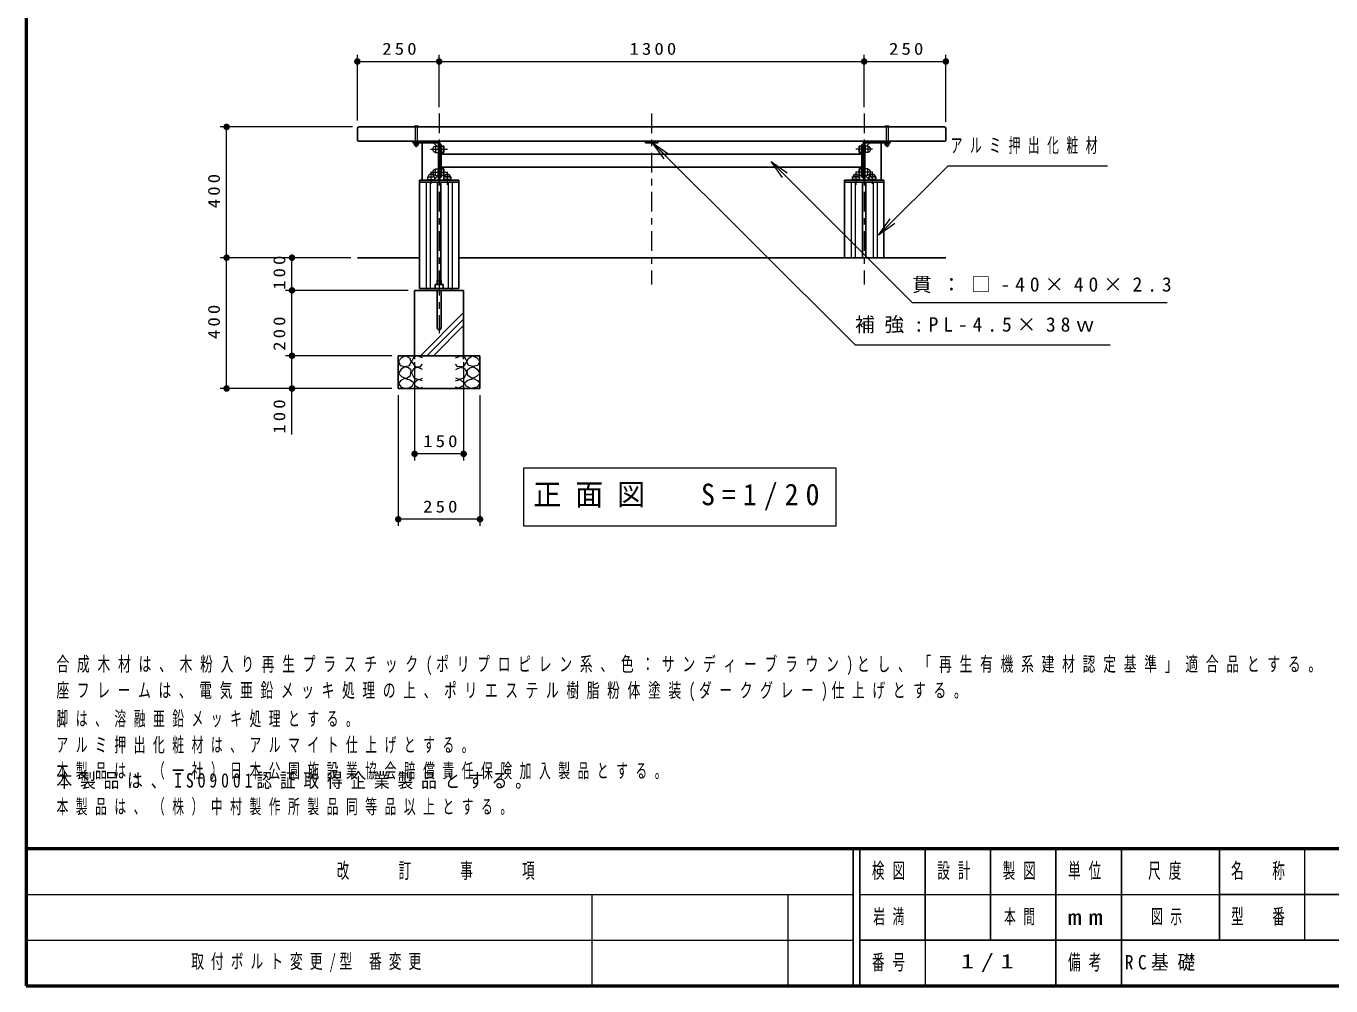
# Model space of a CAD drawing. Units: millimetres on the paper, scale 1:20. Extents: x -365 to 0, y 0 to 257.
# Drawn here: x -365 to -165.5, y 0 to 146.8 of the extents above; entities that cross this region are included whole.
import ezdxf

# ---------------------------------------------------------------- set-up
doc = ezdxf.new("R2010")
doc.units = ezdxf.units.MM
doc.linetypes.add('USER1', pattern=[4.5, 2.5, -2])
doc.linetypes.add('USER2', pattern=[6, 3, -1, 1, -1])
doc.layers.add('99', color=7, linetype='Continuous')
doc.layers.add('CLASS1', color=7, linetype='Continuous', lineweight=25)
doc.layers.add('LY_4', color=7, linetype='Continuous', lineweight=13)
doc.styles.add('ＭＳ ゴシック', font='')
doc.styles.get('ＭＳ ゴシック').set_extended_font_data('MS Gothic')

# ---------------------------------------------------------------- blocks, each defined once
blk = doc.blocks.new('filled_dot')
at = {"color": 0, "linetype": 'Continuous', "lineweight": -2, "const_width": 1.25}
blk.add_lwpolyline([(-0.625, 0, 1), (0.625, 0, 1)], format="xyb", close=True, dxfattribs=at)

msp = doc.modelspace()

# ---------------------------------------------------------------- linework, layer by layer
at = {"layer": 'CLASS1', "lineweight": 13}
for p, q in [((-314.336, 132.353), (-314.336, 142.353)), ((-301.836, 134.353), (-301.836, 142.353)), ((-236.836, 134.353), (-236.836, 142.353)), ((-224.336, 132.103), (-224.336, 142.353)), ((-314.336, 141.353), (-301.836, 141.353)), ((-301.836, 141.353), (-236.836, 141.353)), ((-236.836, 141.353), (-224.336, 141.353)), ((-315.086, 131.353), (-335.336, 131.353)), ((-334.336, 111.353), (-334.336, 131.353)), ((-267.436, 126.455), (-269.207, 128.928)), ((-269.207, 128.928), (-266.73, 127.163)), ((-269.207, 128.928), (-267.083, 126.809)), ((-249.3, 123.597), (-251.068, 126.071)), ((-251.068, 126.071), (-248.593, 124.304)), ((-251.068, 126.071), (-248.947, 123.95)), ((-303.836, 122.903), (-303.836, 106.653)), ((-303.221, 122.903), (-303.221, 106.653)), ((-300.451, 122.903), (-300.451, 106.653)), ((-299.836, 122.903), (-299.836, 106.653)), ((-238.836, 122.903), (-238.836, 111.353)), ((-238.221, 122.903), (-238.221, 111.353)), ((-235.451, 122.903), (-235.451, 111.353)), ((-234.836, 122.903), (-234.836, 111.353)), ((-234.617, 114.814), (-232.849, 117.289)), ((-234.617, 114.814), (-232.495, 116.935)), ((-232.142, 116.582), (-234.617, 114.814)), ((-315.336, 111.353), (-335.336, 111.353)), ((-334.336, 91.353), (-334.336, 111.353)), ((-315.336, 111.353), (-325.336, 111.353)), ((-324.336, 106.353), (-324.336, 111.353)), ((-306.586, 106.353), (-325.336, 106.353)), ((-324.336, 96.353), (-324.336, 106.353)), ((-304.68, 96.353), (-298.086, 102.947)), ((-303.691, 96.353), (-298.086, 101.958)), ((-302.701, 96.353), (-298.086, 100.968)), ((-309.086, 96.353), (-325.336, 96.353)), ((-324.336, 84.299), (-324.336, 96.353)), ((-305.586, 95.353), (-305.586, 80.353)), ((-298.086, 95.353), (-298.086, 80.353)), ((-309.086, 91.353), (-335.336, 91.353)), ((-308.086, 90.353), (-308.086, 70.353)), ((-295.586, 90.353), (-295.586, 70.353)), ((-298.086, 81.353), (-305.586, 81.353)), ((-288.917, 79.148), (-288.917, 70.348)), ((-241.117, 79.148), (-288.917, 79.148)), ((-241.117, 70.348), (-241.117, 79.148)), ((-295.586, 71.353), (-308.086, 71.353)), ((-288.917, 70.348), (-241.117, 70.348))]:
    msp.add_line(p, q, dxfattribs=at)
at = {"layer": 'CLASS1', "linetype": 'USER2', "lineweight": 13}
for p, q in [((-301.836, 133.403), (-301.836, 107.278)), ((-269.336, 133.403), (-269.336, 107.278)), ((-236.836, 133.403), (-236.836, 107.278)), ((-303.135, 127.928), (-300.553, 127.928)), ((-235.537, 127.928), (-238.119, 127.928)), ((-303.135, 124.428), (-300.553, 124.428)), ((-303.086, 124.479), (-303.086, 122.64)), ((-300.586, 124.479), (-300.586, 122.501)), ((-235.537, 124.428), (-238.119, 124.428)), ((-238.086, 124.479), (-238.086, 122.501)), ((-235.586, 124.479), (-235.586, 122.64)), ((-301.836, 108.555), (-301.836, 99.836))]:
    msp.add_line(p, q, dxfattribs=at)
at = {"layer": 'CLASS1'}
for p, q in [((-314.336, 131.103), (-314.336, 129.403)), ((-314.086, 131.353), (-269.336, 131.353)), ((-224.586, 131.353), (-269.336, 131.353)), ((-224.336, 131.103), (-224.336, 129.403)), ((-314.086, 129.153), (-269.336, 129.153)), ((-305.836, 129.153), (-305.836, 128.928)), ((-305.836, 128.928), (-301.949, 128.928)), ((-304.449, 128.928), (-304.449, 123.203)), ((-302.699, 128.928), (-301.949, 128.178)), ((-301.949, 128.928), (-301.949, 123.203)), ((-301.724, 128.928), (-301.724, 123.203)), ((-301.724, 128.678), (-301.499, 128.678)), ((-301.499, 128.678), (-301.499, 123.678)), ((-301.449, 128.453), (-301.499, 128.453)), ((-301.449, 128.453), (-301.449, 127.403)), ((-301.099, 128.428), (-301.449, 128.428)), ((-301.099, 128.428), (-301.099, 127.428)), ((-270.286, 129.153), (-270.286, 128.928)), ((-270.286, 128.928), (-268.386, 128.928)), ((-224.586, 129.153), (-269.336, 129.153)), ((-268.386, 129.153), (-268.386, 128.928)), ((-237.574, 128.428), (-237.224, 128.428)), ((-237.574, 128.428), (-237.574, 127.428)), ((-237.224, 128.453), (-237.174, 128.453)), ((-237.224, 128.453), (-237.224, 127.403)), ((-237.174, 128.678), (-237.174, 123.678)), ((-236.949, 128.678), (-237.174, 128.678)), ((-236.949, 128.928), (-236.949, 123.203)), ((-235.974, 128.928), (-236.724, 128.178)), ((-236.724, 128.928), (-236.724, 123.203)), ((-232.836, 128.928), (-236.724, 128.928)), ((-234.224, 128.928), (-234.224, 123.203)), ((-232.836, 129.153), (-232.836, 128.928)), ((-301.449, 127.403), (-301.499, 127.403)), ((-301.499, 127.178), (-237.174, 127.178)), ((-301.099, 127.428), (-301.449, 127.428)), ((-237.574, 127.428), (-237.224, 127.428)), ((-237.224, 127.403), (-237.174, 127.403)), ((-301.949, 123.953), (-302.699, 123.203)), ((-301.499, 125.178), (-237.174, 125.178)), ((-301.449, 124.953), (-301.499, 124.953)), ((-301.449, 123.903), (-301.499, 123.903)), ((-301.449, 123.903), (-301.449, 124.953)), ((-301.099, 124.928), (-301.449, 124.928)), ((-301.099, 123.928), (-301.449, 123.928)), ((-301.099, 123.928), (-301.099, 124.928)), ((-237.574, 123.928), (-237.574, 124.928)), ((-237.574, 124.928), (-237.224, 124.928)), ((-237.574, 123.928), (-237.224, 123.928)), ((-237.224, 123.903), (-237.224, 124.953)), ((-237.224, 124.953), (-237.174, 124.953)), ((-237.224, 123.903), (-237.174, 123.903)), ((-236.724, 123.953), (-235.974, 123.203)), ((-304.836, 123.203), (-298.836, 123.203)), ((-304.836, 123.203), (-304.836, 106.653)), ((-304.836, 122.903), (-298.836, 122.903)), ((-302.086, 122.903), (-302.086, 107.218)), ((-301.724, 123.678), (-301.499, 123.678)), ((-301.586, 122.903), (-301.586, 107.218)), ((-301.111, 123.703), (-301.111, 123.203)), ((-301.111, 123.703), (-300.061, 123.703)), ((-301.111, 123.303), (-300.061, 123.303)), ((-300.061, 123.703), (-300.061, 123.203)), ((-298.836, 123.203), (-298.836, 106.653)), ((-233.836, 123.203), (-239.836, 123.203)), ((-239.836, 123.203), (-239.836, 111.353)), ((-233.836, 122.903), (-239.836, 122.903)), ((-238.611, 123.703), (-238.611, 123.203)), ((-237.561, 123.703), (-238.611, 123.703)), ((-237.561, 123.303), (-238.611, 123.303)), ((-237.561, 123.703), (-237.561, 123.203)), ((-236.949, 123.678), (-237.174, 123.678)), ((-237.086, 122.903), (-237.086, 111.353)), ((-236.586, 122.903), (-236.586, 111.353)), ((-236.111, 123.703), (-236.111, 123.203)), ((-235.061, 123.703), (-236.111, 123.703)), ((-235.061, 123.303), (-236.111, 123.303)), ((-235.061, 123.703), (-235.061, 123.203)), ((-233.836, 123.203), (-233.836, 111.353)), ((-314.336, 111.353), (-304.836, 111.353)), ((-298.836, 111.353), (-224.336, 111.353)), ((-302.154, 107.841), (-302.154, 107.268)), ((-302.154, 107.841), (-301.519, 107.841)), ((-301.519, 107.841), (-301.519, 107.268)), ((-305.586, 106.353), (-305.586, 95.853)), ((-305.586, 106.353), (-298.086, 106.353)), ((-304.836, 106.653), (-298.836, 106.653)), ((-303.711, 106.653), (-303.711, 106.353)), ((-302.441, 107.268), (-302.441, 106.653)), ((-302.441, 107.268), (-301.231, 107.268)), ((-302.154, 106.353), (-302.154, 100.659)), ((-301.519, 106.353), (-301.519, 100.659)), ((-301.231, 107.268), (-301.231, 106.674)), ((-299.961, 106.653), (-299.961, 106.353)), ((-298.086, 106.353), (-298.086, 95.853)), ((-308.086, 96.353), (-295.586, 96.353)), ((-308.086, 96.353), (-308.086, 91.353)), ((-295.586, 96.353), (-295.586, 91.353)), ((-308.086, 91.353), (-295.586, 91.353))]:
    msp.add_line(p, q, dxfattribs=at)
at = {"layer": 'CLASS1', "color": 211}
for p, q in [((-305.661, 131.403), (-305.586, 131.453)), ((-305.661, 131.403), (-305.011, 131.403)), ((-305.661, 131.403), (-305.661, 131.353)), ((-305.661, 131.353), (-305.011, 131.353)), ((-305.586, 131.453), (-305.086, 131.453)), ((-305.086, 131.453), (-305.011, 131.403)), ((-305.011, 131.403), (-305.011, 131.353)), ((-233.586, 131.453), (-233.661, 131.403)), ((-233.011, 131.403), (-233.661, 131.403)), ((-233.661, 131.403), (-233.661, 131.353)), ((-233.011, 131.353), (-233.661, 131.353)), ((-233.086, 131.453), (-233.586, 131.453)), ((-233.011, 131.403), (-233.086, 131.453)), ((-233.011, 131.403), (-233.011, 131.353)), ((-305.641, 128.928), (-305.031, 128.928)), ((-305.641, 128.928), (-305.641, 128.853)), ((-305.641, 128.853), (-305.031, 128.853)), ((-305.625, 128.853), (-305.625, 128.628)), ((-305.581, 128.603), (-305.625, 128.628)), ((-305.581, 128.603), (-305.581, 128.553)), ((-305.091, 128.603), (-305.581, 128.603)), ((-305.541, 128.513), (-305.131, 128.513)), ((-305.486, 128.513), (-305.486, 128.466)), ((-305.486, 128.466), (-305.374, 128.353)), ((-305.186, 128.466), (-305.486, 128.466)), ((-305.48, 128.853), (-305.48, 128.628)), ((-305.386, 128.853), (-305.311, 128.928)), ((-305.374, 128.353), (-305.299, 128.353)), ((-305.186, 128.466), (-305.299, 128.353)), ((-305.286, 128.853), (-305.211, 128.928)), ((-305.192, 128.853), (-305.192, 128.628)), ((-305.186, 128.513), (-305.186, 128.466)), ((-305.091, 128.603), (-305.047, 128.628)), ((-305.091, 128.603), (-305.091, 128.553)), ((-305.047, 128.853), (-305.047, 128.628)), ((-305.031, 128.928), (-305.031, 128.853)), ((-233.031, 128.928), (-233.641, 128.928)), ((-233.641, 128.928), (-233.641, 128.853)), ((-233.031, 128.853), (-233.641, 128.853)), ((-233.625, 128.853), (-233.625, 128.628)), ((-233.581, 128.603), (-233.625, 128.628)), ((-233.581, 128.603), (-233.581, 128.553)), ((-233.581, 128.603), (-233.091, 128.603)), ((-233.131, 128.513), (-233.541, 128.513)), ((-233.486, 128.513), (-233.486, 128.466)), ((-233.486, 128.466), (-233.374, 128.353)), ((-233.486, 128.466), (-233.186, 128.466)), ((-233.48, 128.853), (-233.48, 128.628)), ((-233.386, 128.853), (-233.461, 128.928)), ((-233.299, 128.353), (-233.374, 128.353)), ((-233.286, 128.853), (-233.361, 128.928)), ((-233.186, 128.466), (-233.299, 128.353)), ((-233.192, 128.853), (-233.192, 128.628)), ((-233.186, 128.513), (-233.186, 128.466)), ((-233.091, 128.603), (-233.047, 128.628)), ((-233.091, 128.603), (-233.091, 128.553)), ((-233.047, 128.853), (-233.047, 128.628)), ((-233.031, 128.928), (-233.031, 128.853))]:
    msp.add_line(p, q, dxfattribs=at)
at = {"layer": 'CLASS1', "color": 211, "linetype": 'USER1', "lineweight": 13}
for p, q in [((-305.561, 131.353), (-305.486, 131.278)), ((-305.486, 131.278), (-305.486, 128.928)), ((-305.111, 131.353), (-305.186, 131.278)), ((-305.186, 131.278), (-305.186, 128.928)), ((-233.561, 131.353), (-233.486, 131.278)), ((-233.486, 131.278), (-233.486, 128.928)), ((-233.111, 131.353), (-233.186, 131.278)), ((-233.186, 131.278), (-233.186, 128.928))]:
    msp.add_line(p, q, dxfattribs=at)
at = {"layer": 'CLASS1', "linetype": 'USER1', "lineweight": 13}
for p, q in [((-302.399, 128.428), (-301.999, 128.428)), ((-302.399, 128.428), (-302.399, 127.428)), ((-301.999, 128.453), (-301.949, 128.453)), ((-301.999, 128.453), (-301.999, 127.403)), ((-236.674, 128.453), (-236.724, 128.453)), ((-236.674, 128.453), (-236.674, 127.403)), ((-236.274, 128.428), (-236.674, 128.428)), ((-236.274, 128.428), (-236.274, 127.428)), ((-302.399, 127.428), (-301.999, 127.428)), ((-301.999, 127.403), (-301.949, 127.403)), ((-236.674, 127.403), (-236.724, 127.403)), ((-236.274, 127.428), (-236.674, 127.428)), ((-302.399, 124.928), (-301.999, 124.928)), ((-302.399, 123.928), (-302.399, 124.928)), ((-302.399, 123.928), (-301.999, 123.928)), ((-301.999, 124.953), (-301.949, 124.953)), ((-301.999, 123.903), (-301.999, 124.953)), ((-301.999, 123.903), (-301.949, 123.903)), ((-236.674, 124.953), (-236.724, 124.953)), ((-236.674, 123.903), (-236.724, 123.903)), ((-236.674, 123.903), (-236.674, 124.953)), ((-236.274, 124.928), (-236.674, 124.928)), ((-236.274, 123.928), (-236.674, 123.928)), ((-236.274, 123.928), (-236.274, 124.928)), ((-303.611, 123.703), (-303.611, 123.203)), ((-303.611, 123.703), (-302.561, 123.703)), ((-303.611, 123.303), (-302.561, 123.303)), ((-302.561, 123.703), (-302.561, 123.203))]:
    msp.add_line(p, q, dxfattribs=at)
at = {"layer": 'CLASS1', "lineweight": 13}
for points in [[(-269.207, 128.928), (-238.223, 98.012), (-199.223, 98.012)], [(-251.068, 126.071), (-229.487, 104.491), (-190.487, 104.491)], [(-234.617, 114.814), (-224.01, 125.421), (-199.602, 125.421)], [(-304.365, 96.038), (-305.221, 96.355), (-305.76, 96.086), (-306.076, 95.484), (-305.49, 94.723), (-304.714, 94.66), (-304.365, 95.056)], [(-299.307, 96.038), (-298.451, 96.355), (-297.913, 96.086), (-297.596, 95.484), (-298.182, 94.723), (-298.958, 94.66), (-299.307, 95.056)], [(-304.381, 94.232), (-305.142, 94.628), (-305.775, 94.375), (-306.076, 93.725), (-305.633, 92.949), (-304.872, 92.711), (-304.381, 92.917)], [(-299.291, 94.232), (-298.53, 94.628), (-297.897, 94.375), (-297.596, 93.725), (-298.039, 92.949), (-298.8, 92.711), (-299.291, 92.917)], [(-304.365, 92.505), (-305.031, 92.711), (-305.68, 92.157), (-305.506, 91.761), (-304.777, 91.396), (-304.365, 91.555)], [(-299.307, 92.505), (-298.641, 92.711), (-297.992, 92.157), (-298.166, 91.761), (-298.895, 91.396), (-299.307, 91.555)]]:
    msp.add_lwpolyline(points, dxfattribs=at)
for points in [[(-306.964, 96.323), (-307.597, 96.022), (-308.073, 95.547), (-307.772, 94.85), (-307.043, 94.707), (-306.346, 94.866), (-306.092, 95.452), (-306.282, 95.959)], [(-296.708, 96.323), (-296.075, 96.022), (-295.6, 95.547), (-295.901, 94.85), (-296.629, 94.707), (-297.326, 94.866), (-297.58, 95.452), (-297.39, 95.959)], [(-307.09, 94.676), (-307.629, 94.327), (-308.073, 93.646), (-307.566, 93.186), (-306.9, 92.87), (-306.203, 93.313), (-306.124, 94.153), (-306.532, 94.515)], [(-296.582, 94.676), (-296.043, 94.327), (-295.6, 93.646), (-296.106, 93.186), (-296.772, 92.87), (-297.469, 93.313), (-297.548, 94.153), (-297.14, 94.515)], [(-307.131, 92.879), (-307.7, 92.56), (-308.038, 92.137), (-307.634, 91.571), (-306.692, 91.368), (-305.976, 91.687), (-305.703, 92.192), (-306.242, 92.648)], [(-296.541, 92.879), (-295.972, 92.56), (-295.634, 92.137), (-296.038, 91.571), (-296.98, 91.368), (-297.696, 91.687), (-297.969, 92.192), (-297.43, 92.648)]]:
    msp.add_lwpolyline(points, close=True, dxfattribs=at)
at = {"layer": 'CLASS1'}
for centre, radius, start, end in [((-314.086, 131.103), 0.25, 90, 180), ((-224.586, 131.103), 0.25, 0, 89.99998), ((-314.086, 129.403), 0.25, 179.99999, 270), ((-301.949, 128.928), 0.225, 0, 90), ((-236.724, 128.928), 0.225, 90, 180), ((-224.586, 129.403), 0.25, 270, 0.00001), ((-300.586, 123.703), 0.425, 0, 180), ((-238.086, 123.703), 0.425, 360, 180), ((-235.586, 123.703), 0.425, 360, 180), ((-301.836, 100.659), 0.318, 179.99996, 0.00001)]:
    msp.add_arc(centre, radius, start, end, dxfattribs=at)
at = {"layer": 'CLASS1', "color": 211}
for centre, radius, start, end in [((-305.553, 128.747), 0.139, 238.70275, 301.29709), ((-305.541, 128.553), 0.04, 179.99996, 269.99995), ((-305.336, 129.133), 0.525, 254.05409, 285.94594), ((-305.12, 128.747), 0.139, 238.70286, 301.2972), ((-305.131, 128.553), 0.04, 269.99996, 0), ((-233.553, 128.747), 0.139, 238.7028, 301.29714), ((-233.541, 128.553), 0.04, 180, 270.00004), ((-233.336, 129.133), 0.525, 254.05406, 285.94591), ((-233.12, 128.747), 0.139, 238.70291, 301.29725), ((-233.131, 128.553), 0.04, 270.00005, 0.00004)]:
    msp.add_arc(centre, radius, start, end, dxfattribs=at)
at = {"layer": 'CLASS1', "linetype": 'USER1', "lineweight": 13}
for centre, start, end in [((-302.399, 127.928), 89.99999, 270), ((-236.274, 127.928), 270, 90), ((-303.086, 123.703), 0, 180), ((-302.399, 124.428), 89.99999, 270), ((-236.274, 124.428), 270, 90)]:
    msp.add_arc(centre, 0.425, start, end, dxfattribs=at)
at = {"layer": 'LY_4', "lineweight": 50}
for p, q in [((-365, 257), (-365, 0)), ((-365, 21), (0, 21)), ((-365, 0), (0, 0))]:
    msp.add_line(p, q, dxfattribs=at)
at = {"layer": 'LY_4', "color": 211, "lineweight": 25}
for p, q in [((-238.5, 21), (-238.5, 0)), ((-237.5, 21), (-237.5, 0)), ((-227.5, 21), (-227.5, 7)), ((-217.5, 21), (-217.5, 7)), ((-207.5, 21), (-207.5, 0)), ((-197.5, 21), (-197.5, 7)), ((-182.5, 21), (-182.5, 7)), ((-182.5, 14), (-70, 14)), ((-237.5, 7), (0, 7))]:
    msp.add_line(p, q, dxfattribs=at)
at = {"layer": 'LY_4'}
for p, q in [((-169.5, 21), (-169.5, 7)), ((-365, 14), (-238.5, 14)), ((-278.5, 14), (-278.5, 0)), ((-248.5, 14), (-248.5, 0)), ((-237.5, 14), (-182.5, 14)), ((-365, 7), (-238.5, 7)), ((-227.5, 7), (-227.5, 0))]:
    msp.add_line(p, q, dxfattribs=at)
at = {"layer": 'LY_4', "lineweight": 25}
msp.add_line((-197.5, 7), (-197.5, 0), dxfattribs=at)

# ---------------------------------------------------------------- block references
at = {"layer": 'CLASS1', "lineweight": 13, "xscale": 0.4, "yscale": 0.4}
for p in [(-314.336, 141.353), (-305.586, 81.353), (-308.086, 71.353)]:
    msp.add_blockref('filled_dot', p, dxfattribs=at)
for p, rotation in [((-301.836, 141.353), 180), ((-236.836, 141.353), 180), ((-224.336, 141.353), 180), ((-334.336, 131.353), 270), ((-334.336, 111.353), 270), ((-324.336, 111.353), 270), ((-324.336, 106.353), 270), ((-324.336, 106.353), 90), ((-324.336, 96.353), 270), ((-324.336, 96.353), 90), ((-334.336, 91.353), 90), ((-324.336, 91.353), 90), ((-298.086, 81.353), 180), ((-295.586, 71.353), 180)]:
    msp.add_blockref('filled_dot', p, dxfattribs=dict(at, rotation=rotation))

# ---------------------------------------------------------------- texts
at = {"layer": '99', "char_height": 2.199, "style": 'ＭＳ ゴシック'}
for s, insert, attachment_point in [('\\T1.64;\\W0.6;岩満', (-232.5, 10.5), 5), ('\\T1.64;\\W0.6;本間', (-212.5, 10.5), 5), ('\\T1.64;\\W0.6;図示', (-190, 10.5), 5), ('\\T1.55;\\W0.65;取付ボルト変更/型\\~番変更', (-339.75, 3.5), 4), ('\\T1.5;\\W1.35;1/1', (-217.5, 3.5), 5), ('\\T1.5;\\W0.9;RC基礎', (-197, 3.5), 4)]:
    msp.add_mtext(s, dxfattribs=dict(at, insert=insert, attachment_point=attachment_point))
at = {"layer": 'CLASS1', "style": 'ＭＳ ゴシック'}
for s, insert, char_height, attachment_point in [('\\T1.33;\\W1.15;250', (-307.671, 142.353), 1.833, 8), ('\\T1.33;\\W1.15;1300', (-268.915, 142.353), 1.833, 8), ('\\T1.33;\\W1.15;250', (-230.171, 142.353), 1.833, 8), ('\\T1.64;\\W0.6;アルミ押出化粧材', (-223.602, 128.421), 2.199, 4), ('\\T1.5;貫：□-40×40×2.3', (-229.487, 107.141), 2.199, 4), ('\\T1.5;補強:PL-4.5×38ｗ', (-238.223, 101.012), 2.199, 4), ('\\T1.33;\\W1.15;150', (-301.415, 82.353), 1.833, 8), ('\\T1.5;\\W0.95;正面図\u3000S=1/20', (-265.017, 74.748), 3.299, 5), ('\\T1.33;\\W1.15;250', (-301.421, 72.353), 1.833, 8), ('\\T1.61;\\W0.65;合成木材は、木粉入り再生プラスチック(ポリプロピレン系、色：サンディーブラウン)とし、「再生有機系建材認定基準」適合品とする。', (-360.354, 47.53), 2.199, 7), ('\\T1.6;\\W0.65;座フレームは、電気亜鉛メッキ処理の上、ポリエステル樹脂粉体塗装(ダークグレー)仕上げとする。', (-360.354, 43.53), 2.199, 7), ('\\T1.64;\\W0.6;脚は、溶融亜鉛メッキ処理とする。', (-360.354, 39.53), 2.199, 7), ('\\T1.64;\\W0.6;アルミ押出化粧材は、アルマイト仕上げとする。', (-360.354, 35.53), 2.199, 7), ('\\T1.64;\\W0.6;本製品は、（一社）日本公園施設業協会賠償責任保険加入製品とする。', (-360.354, 31.53), 2.199, 7), ('\\T1.5;\\W0.8;本製品は、ISO9001認証取得企業製品とする。', (-360.354, 32.53), 2.199, 1), ('\\T1.64;\\W0.6;本製品は、（株）中村製作所製品同等品以上とする。', (-360.354, 28.53), 2.199, 1)]:
    msp.add_mtext(s, dxfattribs=dict(at, insert=insert, char_height=char_height, attachment_point=attachment_point))
at = {"layer": 'CLASS1', "char_height": 1.833, "attachment_point": 8, "rotation": 90, "style": 'ＭＳ ゴシック'}
for s, insert in [('\\T1.33;\\W1.15;400', (-335.336, 121.77)), ('\\T1.33;\\W1.15;100', (-325.336, 109.282)), ('\\T1.33;\\W1.15;400', (-335.336, 101.77)), ('\\T1.33;\\W1.15;200', (-325.336, 99.97)), ('\\T1.33;\\W1.15;100', (-325.336, 87.299))]:
    msp.add_mtext(s, dxfattribs=dict(at, insert=insert))
at = {"layer": 'LY_4', "color": 4, "char_height": 2.346, "attachment_point": 5, "style": 'ＭＳ ゴシック'}
for s, insert in [('\\T1.64;\\W0.6;改\u3000\u3000訂\u3000\u3000事\u3000\u3000項', (-301.75, 17.5)), ('\\T1.64;\\W0.6;検図', (-232.5, 17.5)), ('\\T1.64;\\W0.6;設計', (-222.5, 17.5)), ('\\T1.64;\\W0.6;製図', (-212.5, 17.5)), ('\\T1.64;\\W0.6;単位', (-202.5, 17.5)), ('\\T1.64;\\W0.6;尺度', (-190.25, 17.5)), ('\\T1.64;\\W0.6;名\u3000称', (-176, 17.5)), ('\\T1.64;\\W0.6;型\u3000番', (-176, 10.5)), ('\\T1.5;\\W1.35;mm', (-202.5, 10.5)), ('\\T1.64;\\W0.6;番号', (-232.5, 3.5)), ('\\T1.64;\\W0.6;備考', (-202.5, 3.5))]:
    msp.add_mtext(s, dxfattribs=dict(at, insert=insert))

doc.saveas('drawing.dxf')
